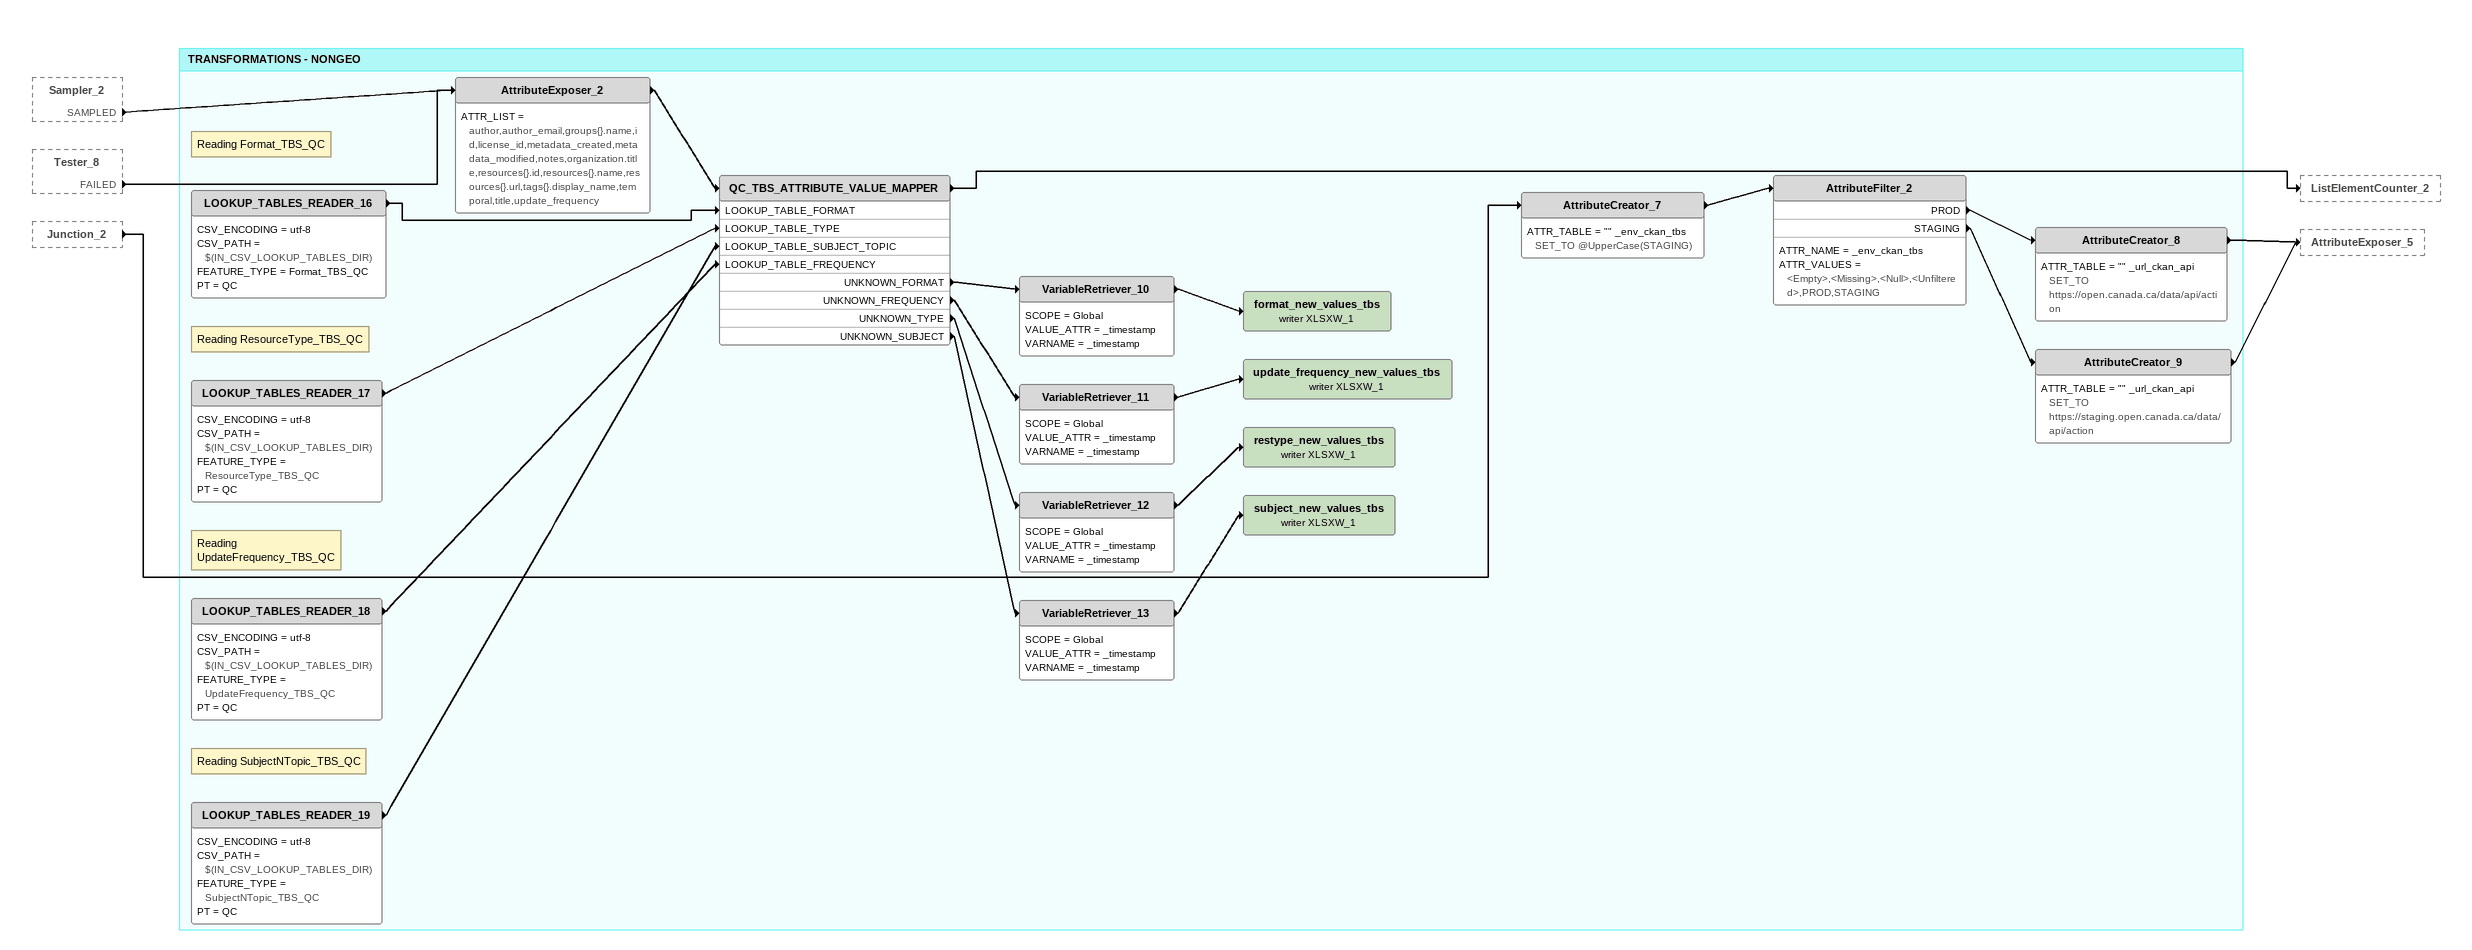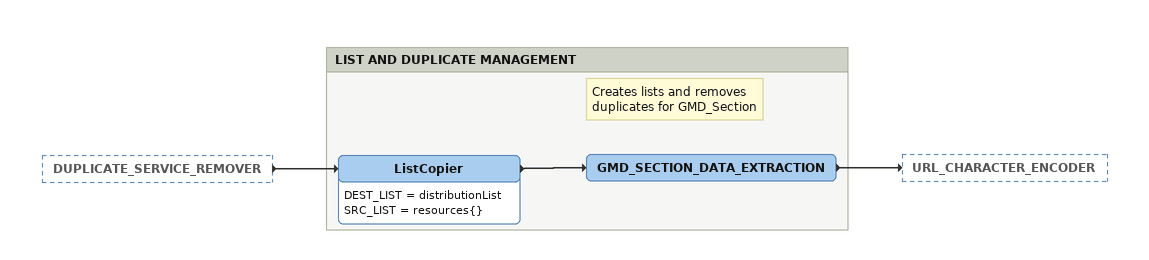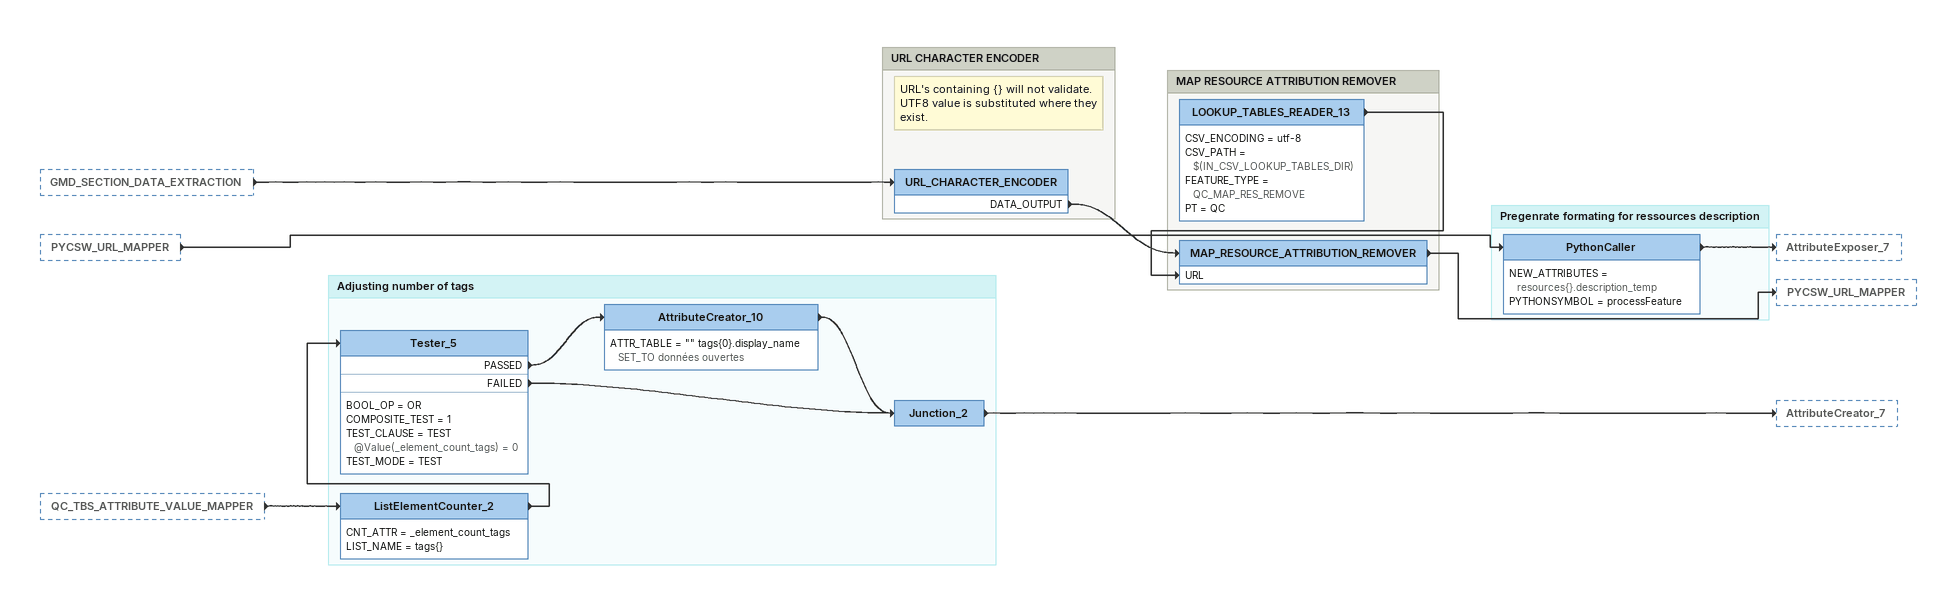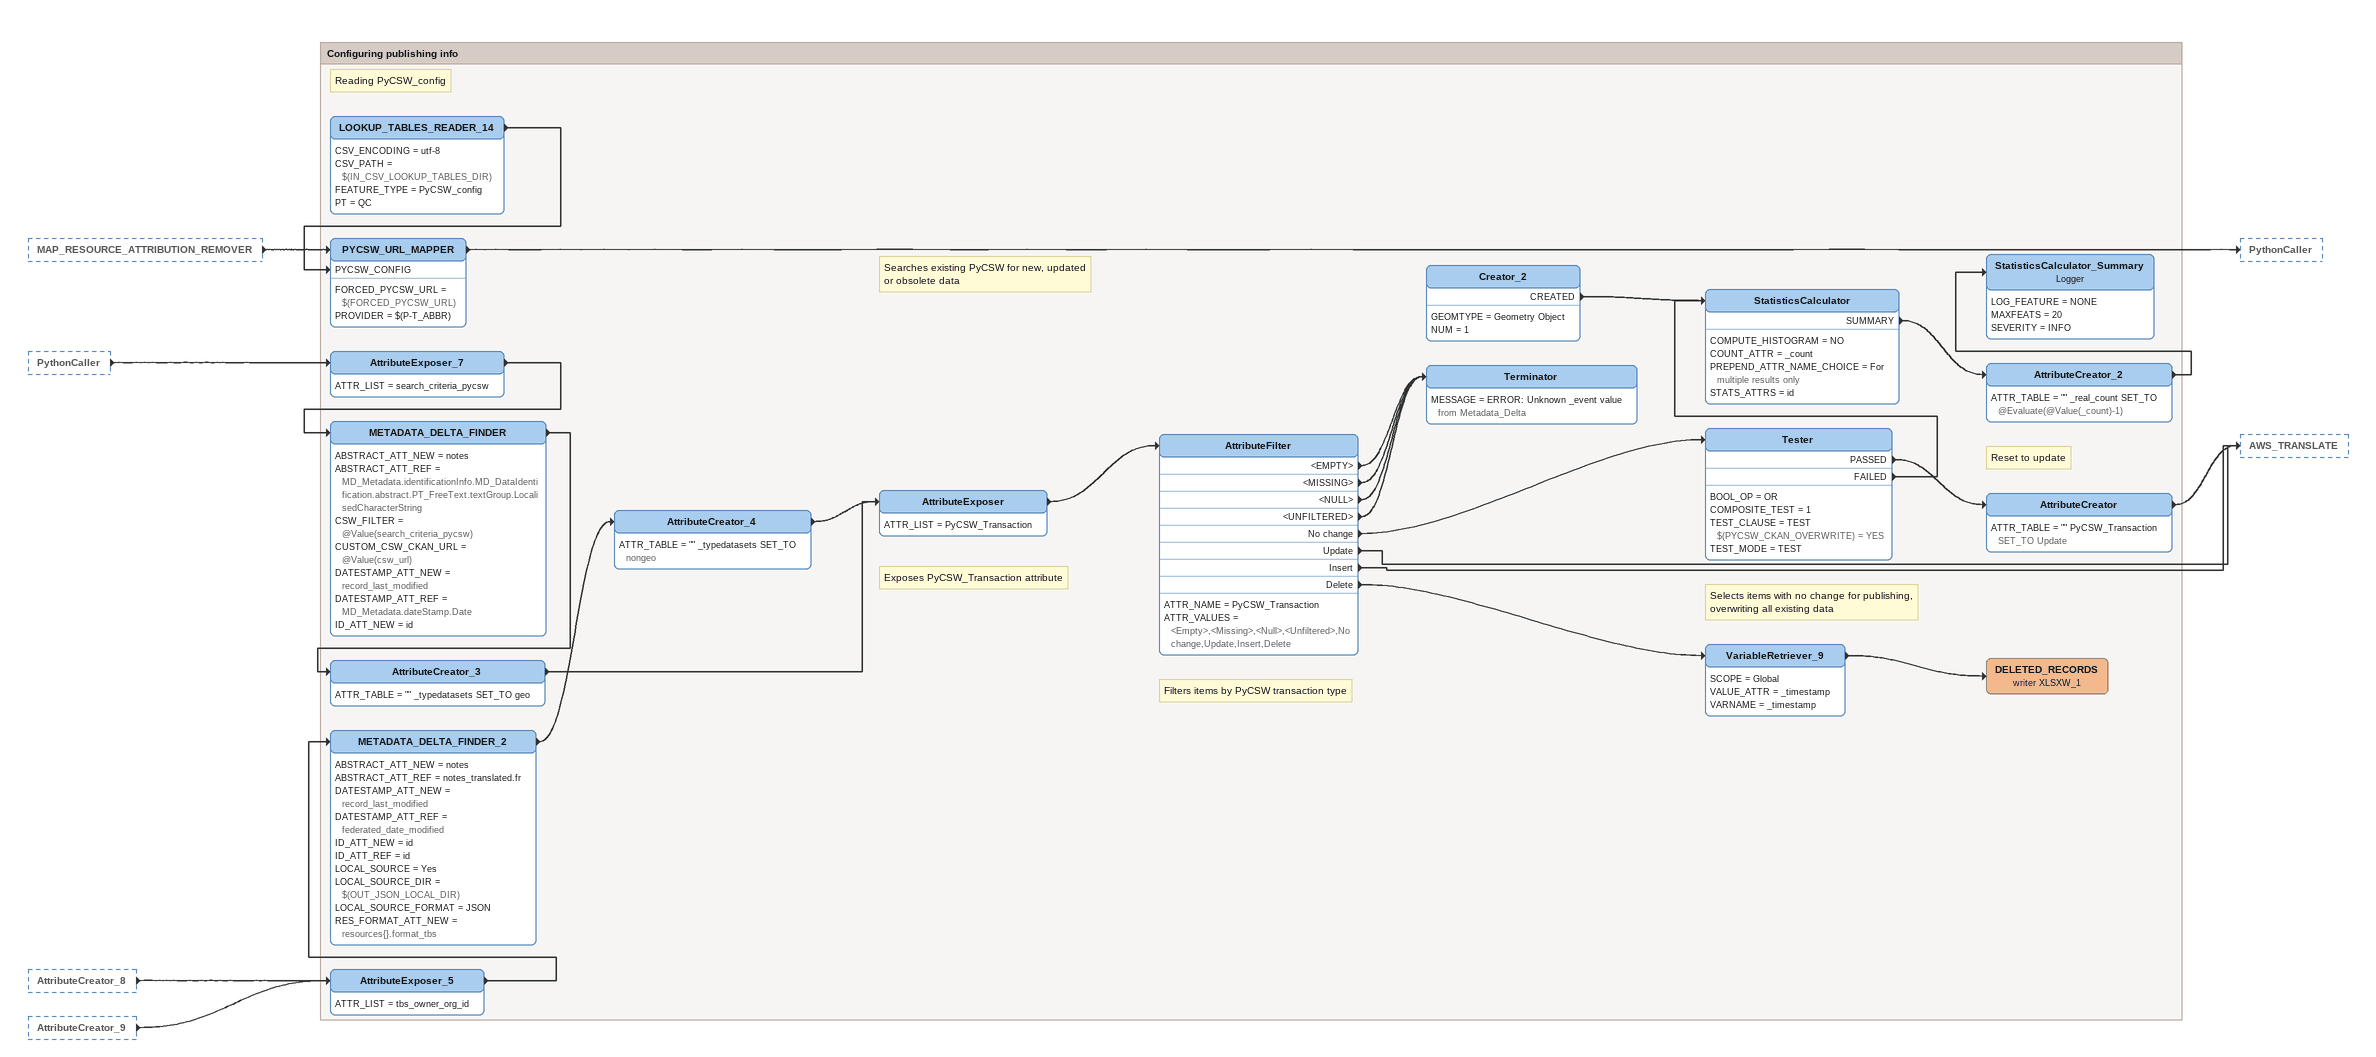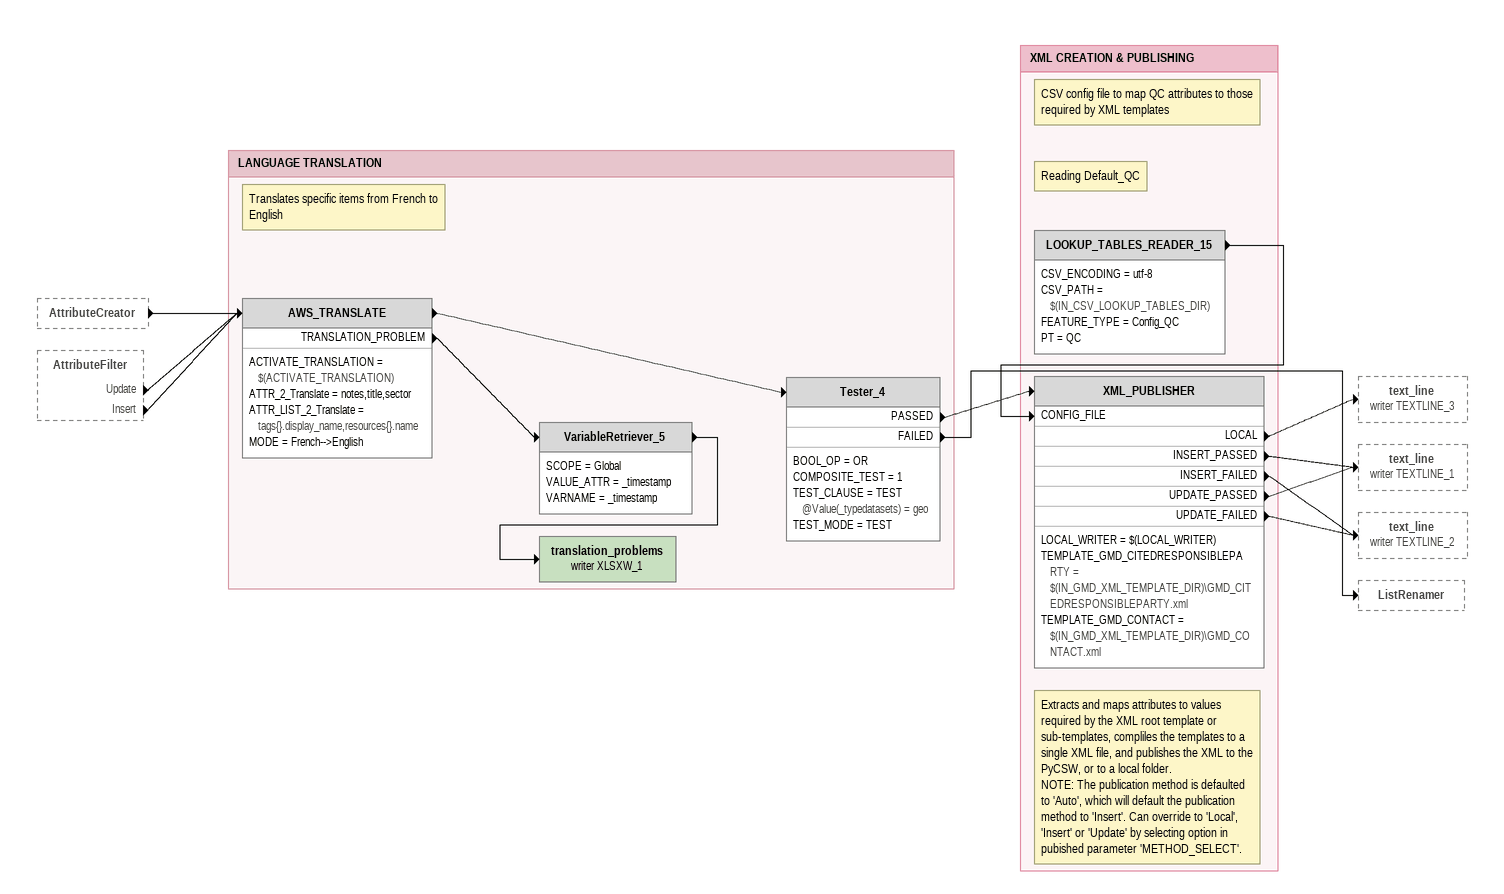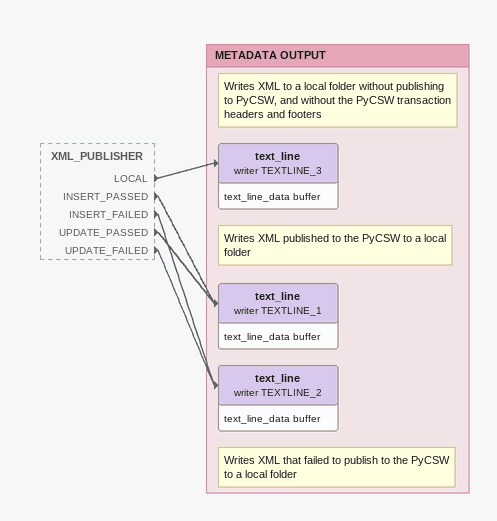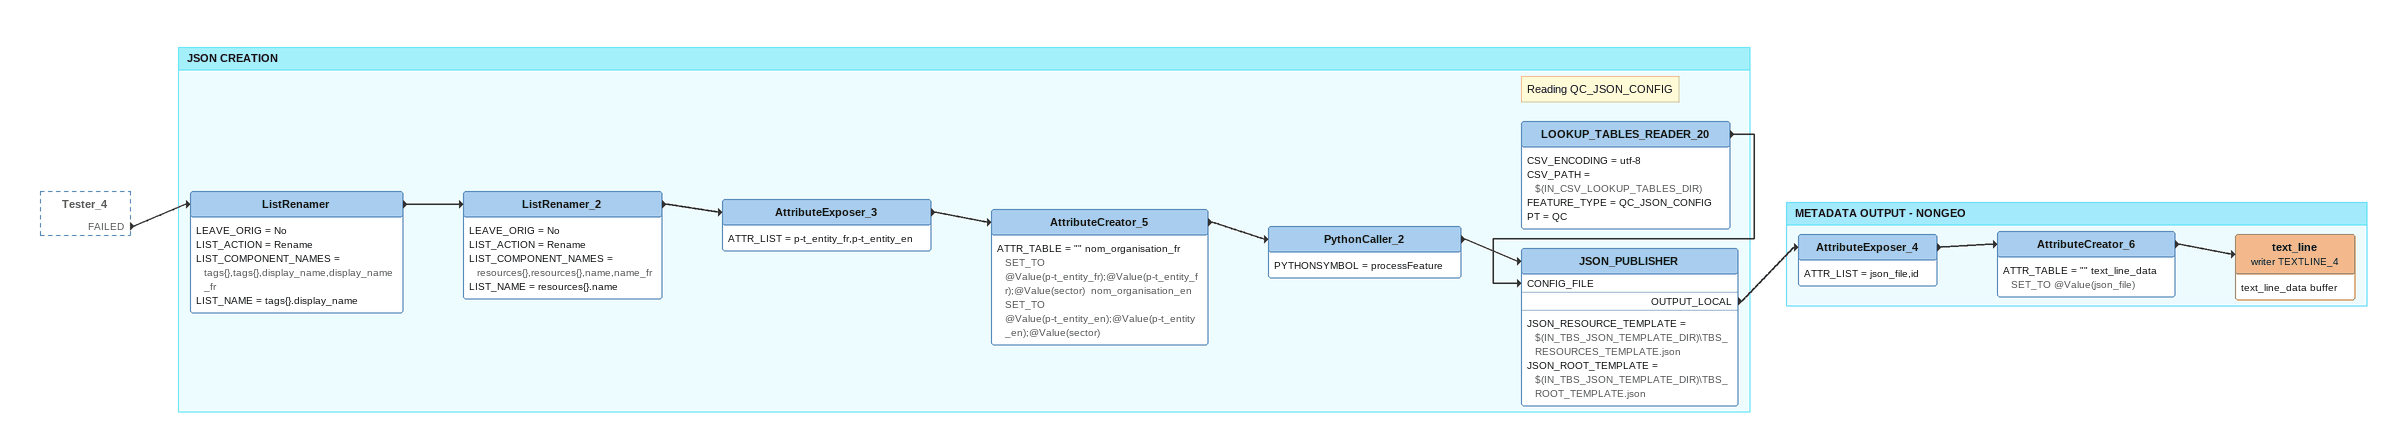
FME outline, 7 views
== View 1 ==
Sampler_2 [outside]
    SAMPLED -> AttributeExposer_2
Tester_8 [outside]
    FAILED -> AttributeExposer_2
Junction_2 [outside]
    -> AttributeCreator_7

Bookmark: TRANSFORMATIONS - NONGEO
AttributeExposer_2
    ATTR_LIST = author,author_email,groups{}.name,id,license_id,metadata_created,metadata_modified,notes,organization.title,resources{}.id,resources{}.name,resources{}.url,tags{}.display_name,temporal,title,update_frequency
    -> QC_TBS_ATTRIBUTE_VALUE_MAPPER
Note: Reading Format_TBS_QC
LOOKUP_TABLES_READER_16
    CSV_ENCODING = utf-8
    CSV_PATH = $(IN_CSV_LOOKUP_TABLES_DIR)
    FEATURE_TYPE = Format_TBS_QC
    PT = QC
    -> QC_TBS_ATTRIBUTE_VALUE_MAPPER [LOOKUP_TABLE_FORMAT]
Note: Reading ResourceType_TBS_QC
LOOKUP_TABLES_READER_17
    CSV_ENCODING = utf-8
    CSV_PATH = $(IN_CSV_LOOKUP_TABLES_DIR)
    FEATURE_TYPE = ResourceType_TBS_QC
    PT = QC
    -> QC_TBS_ATTRIBUTE_VALUE_MAPPER [LOOKUP_TABLE_TYPE]
Note: Reading UpdateFrequency_TBS_QC
LOOKUP_TABLES_READER_18
    CSV_ENCODING = utf-8
    CSV_PATH = $(IN_CSV_LOOKUP_TABLES_DIR)
    FEATURE_TYPE = UpdateFrequency_TBS_QC
    PT = QC
    -> QC_TBS_ATTRIBUTE_VALUE_MAPPER [LOOKUP_TABLE_FREQUENCY]
Note: Reading SubjectNTopic_TBS_QC
LOOKUP_TABLES_READER_19
    CSV_ENCODING = utf-8
    CSV_PATH = $(IN_CSV_LOOKUP_TABLES_DIR)
    FEATURE_TYPE = SubjectNTopic_TBS_QC
    PT = QC
    -> QC_TBS_ATTRIBUTE_VALUE_MAPPER [LOOKUP_TABLE_SUBJECT_TOPIC]
QC_TBS_ATTRIBUTE_VALUE_MAPPER
    -> ListElementCounter_2
    UNKNOWN_FORMAT -> VariableRetriever_10
    UNKNOWN_FREQUENCY -> VariableRetriever_11
    UNKNOWN_TYPE -> VariableRetriever_12
    UNKNOWN_SUBJECT -> VariableRetriever_13
AttributeCreator_7
    ATTR_TABLE = "" _env_ckan_tbs SET_TO @UpperCase(STAGING)
    -> AttributeFilter_2
AttributeFilter_2
    ATTR_NAME = _env_ckan_tbs
    ATTR_VALUES = <Empty>,<Missing>,<Null>,<Unfiltered>,PROD,STAGING
    PROD -> AttributeCreator_8
    STAGING -> AttributeCreator_9
AttributeCreator_8
    ATTR_TABLE = "" _url_ckan_api SET_TO https://open.canada.ca/data/api/action
    -> AttributeExposer_5
AttributeCreator_9
    ATTR_TABLE = "" _url_ckan_api SET_TO https://staging.open.canada.ca/data/api/action
    -> AttributeExposer_5
VariableRetriever_10
    SCOPE = Global
    VALUE_ATTR = _timestamp
    VARNAME = _timestamp
    -> format_new_values_tbs (writer XLSXW_1)
format_new_values_tbs (writer XLSXW_1)
VariableRetriever_11
    SCOPE = Global
    VALUE_ATTR = _timestamp
    VARNAME = _timestamp
    -> update_frequency_new_values_tbs (writer XLSXW_1)
update_frequency_new_values_tbs (writer XLSXW_1)
VariableRetriever_12
    SCOPE = Global
    VALUE_ATTR = _timestamp
    VARNAME = _timestamp
    -> restype_new_values_tbs (writer XLSXW_1)
restype_new_values_tbs (writer XLSXW_1)
VariableRetriever_13
    SCOPE = Global
    VALUE_ATTR = _timestamp
    VARNAME = _timestamp
    -> subject_new_values_tbs (writer XLSXW_1)
subject_new_values_tbs (writer XLSXW_1)

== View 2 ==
DUPLICATE_SERVICE_REMOVER [outside]
    -> ListCopier

Bookmark: LIST AND DUPLICATE MANAGEMENT
ListCopier
    DEST_LIST = distributionList
    SRC_LIST = resources{}
    -> GMD_SECTION_DATA_EXTRACTION
Note: Creates lists and removes duplicates for GMD_Section
GMD_SECTION_DATA_EXTRACTION
    -> URL_CHARACTER_ENCODER

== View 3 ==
GMD_SECTION_DATA_EXTRACTION [outside]
    -> URL_CHARACTER_ENCODER
PYCSW_URL_MAPPER [outside]
    -> PythonCaller
QC_TBS_ATTRIBUTE_VALUE_MAPPER [outside]
    -> ListElementCounter_2

Bookmark: URL CHARACTER ENCODER
Note: URL's containing {} will not validate. UTF8 value is substituted where they exist.
URL_CHARACTER_ENCODER
    DATA_OUTPUT -> MAP_RESOURCE_ATTRIBUTION_REMOVER

Bookmark: Adjusting number of tags
ListElementCounter_2
    CNT_ATTR = _element_count_tags
    LIST_NAME = tags{}
    -> Tester_5
Tester_5
    BOOL_OP = OR
    COMPOSITE_TEST = 1
    TEST_CLAUSE = TEST @Value(_element_count_tags) = 0
    TEST_MODE = TEST
    PASSED -> AttributeCreator_10
    FAILED -> Junction_2
AttributeCreator_10
    ATTR_TABLE = "" tags{0}.display_name SET_TO données ouvertes
    -> Junction_2
Junction_2
    -> AttributeCreator_7

Bookmark: MAP RESOURCE ATTRIBUTION REMOVER
LOOKUP_TABLES_READER_13
    CSV_ENCODING = utf-8
    CSV_PATH = $(IN_CSV_LOOKUP_TABLES_DIR)
    FEATURE_TYPE = QC_MAP_RES_REMOVE
    PT = QC
    -> MAP_RESOURCE_ATTRIBUTION_REMOVER [URL]
MAP_RESOURCE_ATTRIBUTION_REMOVER
    -> PYCSW_URL_MAPPER

Bookmark: Pregenrate formating for ressources description
PythonCaller
    NEW_ATTRIBUTES = resources{}.description_temp
    PYTHONSYMBOL = processFeature
    -> AttributeExposer_7

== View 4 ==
MAP_RESOURCE_ATTRIBUTION_REMOVER [outside]
    -> PYCSW_URL_MAPPER
PythonCaller [outside]
    -> AttributeExposer_7
AttributeCreator_8 [outside]
    -> AttributeExposer_5
AttributeCreator_9 [outside]
    -> AttributeExposer_5

Bookmark: Configuring publishing info
AttributeExposer_5
    ATTR_LIST = tbs_owner_org_id
    -> METADATA_DELTA_FINDER_2
METADATA_DELTA_FINDER_2
    ABSTRACT_ATT_NEW = notes
    ABSTRACT_ATT_REF = notes_translated.fr
    DATESTAMP_ATT_NEW = record_last_modified
    DATESTAMP_ATT_REF = federated_date_modified
    ID_ATT_NEW = id
    ID_ATT_REF = id
    LOCAL_SOURCE = Yes
    LOCAL_SOURCE_DIR = $(OUT_JSON_LOCAL_DIR)
    LOCAL_SOURCE_FORMAT = JSON
    RES_FORMAT_ATT_NEW = resources{}.format_tbs
    -> AttributeCreator_4
AttributeCreator_4
    ATTR_TABLE = "" _typedatasets SET_TO nongeo
    -> AttributeExposer
Note: Reading PyCSW_config
LOOKUP_TABLES_READER_14
    CSV_ENCODING = utf-8
    CSV_PATH = $(IN_CSV_LOOKUP_TABLES_DIR)
    FEATURE_TYPE = PyCSW_config
    PT = QC
    -> PYCSW_URL_MAPPER [PYCSW_CONFIG]
PYCSW_URL_MAPPER
    FORCED_PYCSW_URL = $(FORCED_PYCSW_URL)
    PROVIDER = $(P-T_ABBR)
    -> PythonCaller
AttributeExposer_7
    ATTR_LIST = search_criteria_pycsw
    -> METADATA_DELTA_FINDER
Note: Searches existing PyCSW for new, updated or obsolete data
METADATA_DELTA_FINDER
    ABSTRACT_ATT_NEW = notes
    ABSTRACT_ATT_REF = MD_Metadata.identificationInfo.MD_DataIdentification.abstract.PT_FreeText.textGroup.LocalisedCharacterString
    CSW_FILTER = @Value(search_criteria_pycsw)
    CUSTOM_CSW_CKAN_URL = @Value(csw_url)
    DATESTAMP_ATT_NEW = record_last_modified
    DATESTAMP_ATT_REF = MD_Metadata.dateStamp.Date
    ID_ATT_NEW = id
    -> AttributeCreator_3
AttributeCreator_3
    ATTR_TABLE = "" _typedatasets SET_TO geo
    -> AttributeExposer
Note: Exposes PyCSW_Transaction attribute
AttributeExposer
    ATTR_LIST = PyCSW_Transaction
    -> AttributeFilter
Note: Filters items by PyCSW transaction type
AttributeFilter
    ATTR_NAME = PyCSW_Transaction
    ATTR_VALUES = <Empty>,<Missing>,<Null>,<Unfiltered>,No change,Update,Insert,Delete
    <EMPTY> -> Terminator
    <MISSING> -> Terminator
    <NULL> -> Terminator
    <UNFILTERED> -> Terminator
    No change -> Tester
    Update -> AWS_TRANSLATE
    Insert -> AWS_TRANSLATE
    Delete -> VariableRetriever_9
Terminator
    MESSAGE = ERROR: Unknown _event value from Metadata_Delta
Note: Selects items with no change for publishing, overwriting all existing data
Tester
    BOOL_OP = OR
    COMPOSITE_TEST = 1
    TEST_CLAUSE = TEST $(PYCSW_CKAN_OVERWRITE) = YES
    TEST_MODE = TEST
    PASSED -> AttributeCreator
    FAILED -> StatisticsCalculator
Note: Reset to update
AttributeCreator
    ATTR_TABLE = "" PyCSW_Transaction SET_TO Update
    -> AWS_TRANSLATE
VariableRetriever_9
    SCOPE = Global
    VALUE_ATTR = _timestamp
    VARNAME = _timestamp
    -> DELETED_RECORDS (writer XLSXW_1)
DELETED_RECORDS (writer XLSXW_1)
Creator_2
    GEOMTYPE = Geometry Object
    NUM = 1
    CREATED -> StatisticsCalculator
StatisticsCalculator
    COMPUTE_HISTOGRAM = NO
    COUNT_ATTR = _count
    PREPEND_ATTR_NAME_CHOICE = For multiple results only
    STATS_ATTRS = id
    SUMMARY -> AttributeCreator_2
AttributeCreator_2
    ATTR_TABLE = "" _real_count SET_TO @Evaluate(@Value(_count)-1)
    -> StatisticsCalculator_Summary
StatisticsCalculator_Summary: Logger
    LOG_FEATURE = NONE
    MAXFEATS = 20
    SEVERITY = INFO

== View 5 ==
AttributeCreator [outside]
    -> AWS_TRANSLATE
AttributeFilter [outside]
    Update -> AWS_TRANSLATE
    Insert -> AWS_TRANSLATE

Bookmark: LANGUAGE TRANSLATION
Note: Translates specific items from French to English
AWS_TRANSLATE
    ACTIVATE_TRANSLATION = $(ACTIVATE_TRANSLATION)
    ATTR_2_Translate = notes,title,sector
    ATTR_LIST_2_Translate = tags{}.display_name,resources{}.name
    MODE = French-->English
    -> Tester_4
    TRANSLATION_PROBLEM -> VariableRetriever_5
Tester_4
    BOOL_OP = OR
    COMPOSITE_TEST = 1
    TEST_CLAUSE = TEST @Value(_typedatasets) = geo
    TEST_MODE = TEST
    PASSED -> XML_PUBLISHER
    FAILED -> ListRenamer
VariableRetriever_5
    SCOPE = Global
    VALUE_ATTR = _timestamp
    VARNAME = _timestamp
    -> translation_problems (writer XLSXW_1)
translation_problems (writer XLSXW_1)

Bookmark: XML CREATION & PUBLISHING
Note: CSV config file to map QC attributes to those required by XML templates
Note: Reading Default_QC
LOOKUP_TABLES_READER_15
    CSV_ENCODING = utf-8
    CSV_PATH = $(IN_CSV_LOOKUP_TABLES_DIR)
    FEATURE_TYPE = Config_QC
    PT = QC
    -> XML_PUBLISHER [CONFIG_FILE]
Note: Extracts and maps attributes to values required by the XML root template or sub-templates, compliles the templates to a single XML file, and publishes the XML to the PyCSW, or to a local folder. / NOTE: The publication method is defaulted to 'Auto', which will default the publication method to 'Insert'. Can override to 'Local', 'Insert' or 'Update' by selecting option in pubished parameter 'METHOD_SELECT'.
XML_PUBLISHER
    LOCAL_WRITER = $(LOCAL_WRITER)
    TEMPLATE_GMD_CITEDRESPONSIBLEPARTY = $(IN_GMD_XML_TEMPLATE_DIR)\GMD_CITEDRESPONSIBLEPARTY.xml
    TEMPLATE_GMD_CONTACT = $(IN_GMD_XML_TEMPLATE_DIR)\GMD_CONTACT.xml
    LOCAL -> text_line (writer TEXTLINE_3)
    INSERT_PASSED -> text_line (writer TEXTLINE_1)
    INSERT_FAILED -> text_line (writer TEXTLINE_2)
    UPDATE_PASSED -> text_line (writer TEXTLINE_1)
    UPDATE_FAILED -> text_line (writer TEXTLINE_2)

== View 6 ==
XML_PUBLISHER [outside]
    LOCAL -> text_line (writer TEXTLINE_3)
    INSERT_PASSED -> text_line (writer TEXTLINE_1)
    INSERT_FAILED -> text_line (writer TEXTLINE_2)
    UPDATE_PASSED -> text_line (writer TEXTLINE_1)
    UPDATE_FAILED -> text_line (writer TEXTLINE_2)

Bookmark: METADATA OUTPUT
Note: Writes XML to a local folder without publishing to PyCSW, and without the PyCSW transaction headers and footers
text_line (writer TEXTLINE_3)
    attributes: text_line_data buffer
Note: Writes XML published to the PyCSW to a local folder
text_line (writer TEXTLINE_1)
    attributes: text_line_data buffer
Note: Writes XML that failed to publish to the PyCSW to a local folder
text_line (writer TEXTLINE_2)
    attributes: text_line_data buffer

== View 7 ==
Tester_4 [outside]
    FAILED -> ListRenamer

Bookmark: JSON CREATION
ListRenamer
    LEAVE_ORIG = No
    LIST_ACTION = Rename
    LIST_COMPONENT_NAMES = tags{},tags{},display_name,display_name_fr
    LIST_NAME = tags{}.display_name
    -> ListRenamer_2
ListRenamer_2
    LEAVE_ORIG = No
    LIST_ACTION = Rename
    LIST_COMPONENT_NAMES = resources{},resources{},name,name_fr
    LIST_NAME = resources{}.name
    -> AttributeExposer_3
AttributeExposer_3
    ATTR_LIST = p-t_entity_fr,p-t_entity_en
    -> AttributeCreator_5
AttributeCreator_5
    ATTR_TABLE = "" nom_organisation_fr SET_TO @Value(p-t_entity_fr);@Value(p-t_entity_fr);@Value(sector)  nom_organisation_en SET_TO @Value(p-t_entity_en);@Value(p-t_entity_en);@Value(sector)
    -> PythonCaller_2
PythonCaller_2
    PYTHONSYMBOL = processFeature
    -> JSON_PUBLISHER
Note: Reading QC_JSON_CONFIG
LOOKUP_TABLES_READER_20
    CSV_ENCODING = utf-8
    CSV_PATH = $(IN_CSV_LOOKUP_TABLES_DIR)
    FEATURE_TYPE = QC_JSON_CONFIG
    PT = QC
    -> JSON_PUBLISHER [CONFIG_FILE]
JSON_PUBLISHER
    JSON_RESOURCE_TEMPLATE = $(IN_TBS_JSON_TEMPLATE_DIR)\TBS_RESOURCES_TEMPLATE.json
    JSON_ROOT_TEMPLATE = $(IN_TBS_JSON_TEMPLATE_DIR)\TBS_ROOT_TEMPLATE.json
    OUTPUT_LOCAL -> AttributeExposer_4

Bookmark: METADATA OUTPUT - NONGEO
AttributeExposer_4
    ATTR_LIST = json_file,id
    -> AttributeCreator_6
AttributeCreator_6
    ATTR_TABLE = "" text_line_data SET_TO @Value(json_file)
    -> text_line (writer TEXTLINE_4)
text_line (writer TEXTLINE_4)
    attributes: text_line_data buffer
